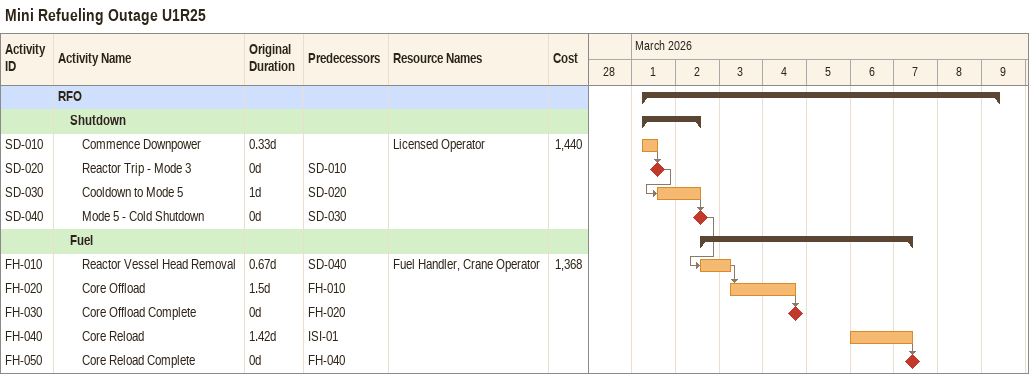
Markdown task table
Mini Refueling Outage U1R25

| ID | Level | Task | Original duration | Start | Finish | Predecessors | Resources | Cost |
|---|---|---|---|---|---|---|---|---|
|  | 1 | **RFO** |  | 2026-03-01 | 2026-03-09 |  |  |  |
|  | 2 | **Shutdown** |  | 2026-03-01 | 2026-03-02 |  |  |  |
| SD-010 | 3 | Commence Downpower | 0.33d | 2026-03-01 | 2026-03-01 |  | Licensed Operator | 1440 |
| SD-020 | 3 | Reactor Trip - Mode 3 | 0d | 2026-03-01 | 2026-03-01 | SD-010 |  |  |
| SD-030 | 3 | Cooldown to Mode 5 | 1d | 2026-03-01 | 2026-03-02 | SD-020 |  |  |
| SD-040 | 3 | Mode 5 - Cold Shutdown | 0d | 2026-03-02 | 2026-03-02 | SD-030 |  |  |
|  | 2 | **Fuel** |  | 2026-03-02 | 2026-03-07 |  |  |  |
| FH-010 | 3 | Reactor Vessel Head Removal | 0.67d | 2026-03-02 | 2026-03-03 | SD-040 | Fuel Handler, Crane Operator | 1368 |
| FH-020 | 3 | Core Offload | 1.5d | 2026-03-03 | 2026-03-04 | FH-010 |  |  |
| FH-030 | 3 | Core Offload Complete | 0d | 2026-03-04 | 2026-03-04 | FH-020 |  |  |
| FH-040 | 3 | Core Reload | 1.42d | 2026-03-06 | 2026-03-07 | ISI-01 |  |  |
| FH-050 | 3 | Core Reload Complete | 0d | 2026-03-07 | 2026-03-07 | FH-040 |  |  |
